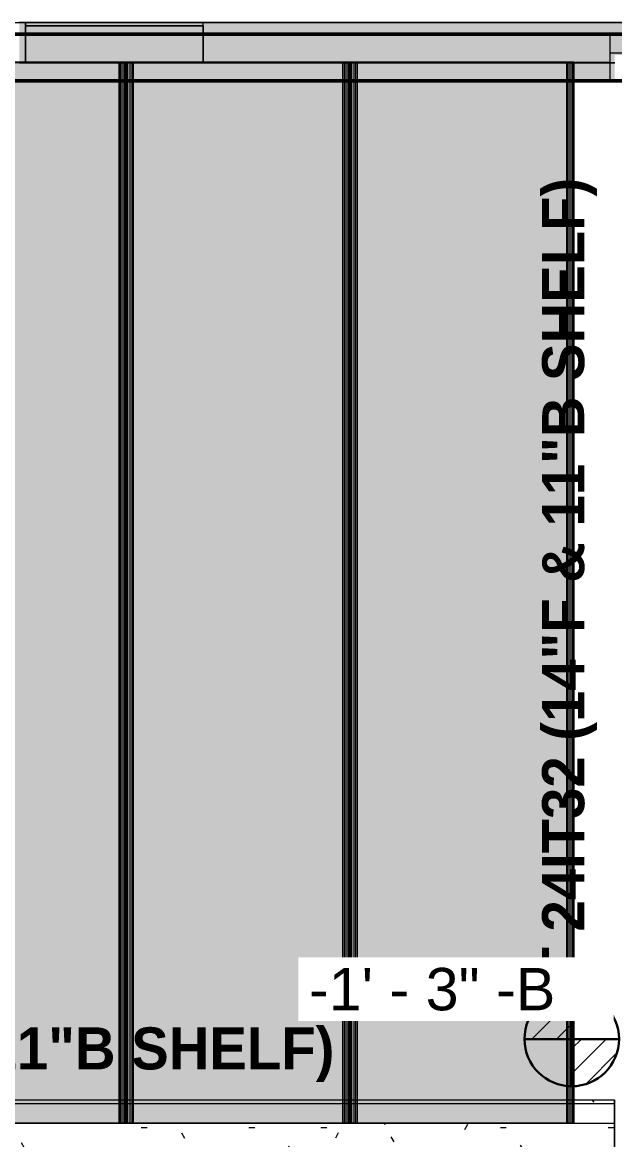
# Model space of a CAD drawing. Header units: inches. Extents: x -4126 to 2305, y -1116 to 12338.
# Drawn here: x -2312 to -2185.3, y 11850.7 to 12089.7 of the extents above; entities that cross this region are included whole.
import ezdxf

# ---------------------------------------------------------------- set-up
doc = ezdxf.new("R2010")
doc.units = ezdxf.units.IN
doc.header["$MEASUREMENT"] = 0
for name, color, linetype, lineweight in [('A-WALL', 113, 'Continuous', 13), ('G-ANNO-DIMS', 111, 'Continuous', 9), ('S-BEAM', 12, 'Continuous', 9), ('S-BEAM-IDEN', 2, 'Continuous', 30), ('S-FNDN', 32, 'Continuous', 13)]:
    doc.layers.add(name, color=color, linetype=linetype, lineweight=lineweight)
doc.styles.add('Arial_2', font='arial.ttf', dxfattribs={"height": 9.070866})
doc.styles.add('Century Gothic_B', font='GOTHICB.TTF', dxfattribs={"height": 9})
pattern_1 = [(135, (-22.859, -123.669), (-0.027577164, -0.027577164), [])]

# ---------------------------------------------------------------- blocks, each defined once
blk = doc.blocks.new('CTR - 1st Phase - Shell_rvt-1-FRAMING PLAN - 1ST FLOOR')
at = {"layer": 'A-WALL', "lineweight": 5, "transparency": 33554585}
h = blk.add_hatch(color=13, dxfattribs=at)
h.paths.add_polyline_path([(-2138.91, 12087.19), (-2105.45, 12087.19), (-2105.45, 12089.69), (-2138.91, 12089.69), (-2138.91, 12087.59)], flags=0)
h.paths.add_polyline_path([(-2484.14, 12087.19), (-2484.14, 12089.69), (-2519.41, 12089.69), (-2519.41, 12087.19)], flags=0)
h.paths.add_polyline_path([(-2176.94, 12087.19), (-2176.94, 12089.69), (-2273.31, 12089.69), (-2273.31, 12087.19), (-2181.03, 12087.19)], flags=0)
h.paths.add_polyline_path([(-2446.11, 12087.19), (-2407.34, 12087.19), (-2407.34, 12089.69), (-2446.11, 12089.69)], flags=0)
h.paths.add_polyline_path([(-2369.31, 12087.19), (-2348.79, 12087.19), (-2348.79, 12089.69), (-2369.31, 12089.69)], flags=0)
h.paths.add_polyline_path([(-2312.66, 12087.19), (-2311.34, 12087.19), (-2311.34, 12089.69), (-2312.66, 12089.69)], flags=0)
for points in [[(-2273.31, 12087.19), (-2273.31, 12089.69), (-2311.34, 12089.67), (-2311.34, 12087.19)], [(-2289.81, 12081.19), (-2273.31, 12081.19), (-2273.31, 12087.19), (-2311.34, 12087.19), (-2311.34, 12081.19), (-2289.85, 12081.19)], [(-2289.43, 12081.06), (-2289.43, 12081.19), (-2290.27, 12081.19), (-2290.27, 12081.06), (-2289.81, 12081.06)]]:
    blk.add_hatch(color=13, dxfattribs=at).paths.add_polyline_path(points, flags=0)
h = blk.add_hatch(color=13, dxfattribs=at)
h.paths.add_polyline_path([(-2138.91, 12081.06), (-2105.45, 12081.06), (-2105.45, 12087.19), (-2138.91, 12087.19), (-2138.91, 12082.68)], flags=0)
h.paths.add_polyline_path([(-2185.32, 12081.06), (-2185.32, 12082.68), (-2176.94, 12082.68), (-2176.94, 12087.19), (-2273.31, 12087.19), (-2273.31, 12081.19), (-2194.09, 12081.19), (-2194.09, 12081.06)], flags=0)
h.paths.add_polyline_path([(-2433.5, 12081.19), (-2407.34, 12081.19), (-2407.34, 12087.19), (-2446.11, 12087.19), (-2446.11, 12081.19), (-2433.54, 12081.19)], flags=0)
h.paths.add_polyline_path([(-2519.41, 12081.19), (-2484.14, 12081.19), (-2484.14, 12087.19), (-2519.41, 12087.19), (-2519.41, 12084.16)], flags=0)
h.paths.add_polyline_path([(-2349.87, 12081.19), (-2348.79, 12081.19), (-2348.79, 12087.19), (-2369.31, 12087.19), (-2369.31, 12081.19), (-2351.26, 12081.19)], flags=0)
h.paths.add_polyline_path([(-2312.66, 12081.19), (-2311.34, 12081.19), (-2311.34, 12087.19), (-2312.66, 12087.19), (-2312.66, 12085.26)], flags=0)
h = blk.add_hatch(color=13, dxfattribs=at)
h.paths.add_polyline_path([(-2348.79, 12081.06), (-2348.79, 12081.19), (-2369.31, 12081.19), (-2369.31, 12081.06), (-2349.87, 12081.06)], flags=0)
h.paths.add_polyline_path([(-2484.14, 12081.06), (-2484.14, 12081.19), (-2518.82, 12081.19), (-2518.82, 12081.06)], flags=0)
h.paths.add_polyline_path([(-2194.5, 12081.06), (-2194.5, 12081.19), (-2194.93, 12081.19), (-2194.93, 12081.06)], flags=0)
h.paths.add_polyline_path([(-2446.11, 12081.06), (-2434.74, 12081.06), (-2434.74, 12081.19), (-2446.11, 12081.19)], flags=0)
h.paths.add_polyline_path([(-2195.33, 12081.06), (-2195.33, 12081.19), (-2240.73, 12081.19), (-2240.73, 12081.06)], flags=0)
h.paths.add_polyline_path([(-2434.34, 12081.06), (-2433.91, 12081.06), (-2433.91, 12081.19), (-2434.34, 12081.19)], flags=0)
h.paths.add_polyline_path([(-2241.12, 12081.06), (-2241.12, 12081.19), (-2241.55, 12081.19), (-2241.55, 12081.06)], flags=0)
h.paths.add_polyline_path([(-2433.08, 12081.06), (-2432.65, 12081.06), (-2432.65, 12081.19), (-2433.08, 12081.19)], flags=0)
h.paths.add_polyline_path([(-2242.39, 12081.06), (-2242.39, 12081.19), (-2242.82, 12081.19), (-2242.82, 12081.06)], flags=0)
h.paths.add_polyline_path([(-2432.26, 12081.06), (-2407.34, 12081.06), (-2407.34, 12081.19), (-2432.26, 12081.19)], flags=0)
h.paths.add_polyline_path([(-2243.21, 12081.06), (-2243.21, 12081.19), (-2273.31, 12081.19), (-2273.31, 12081.06)], flags=0)
h.paths.add_polyline_path([(-2312.66, 12081.06), (-2311.34, 12081.1), (-2311.34, 12081.19), (-2312.66, 12081.19)], flags=0)
h = blk.add_hatch(color=13, dxfattribs=at)
h.paths.add_polyline_path([(-2243.21, 12081.06), (-2242.82, 12081.06), (-2242.82, 12081.19), (-2243.21, 12081.19)], flags=0)
h.paths.add_polyline_path([(-2240.73, 12081.06), (-2240.73, 12081.19), (-2241.12, 12081.19), (-2241.12, 12081.06)], flags=0)
h.paths.add_polyline_path([(-2434.74, 12081.06), (-2434.34, 12081.06), (-2434.34, 12081.19), (-2434.74, 12081.19)], flags=0)
h.paths.add_polyline_path([(-2194.93, 12081.06), (-2194.93, 12081.19), (-2195.33, 12081.19), (-2195.33, 12081.06)], flags=0)
h.paths.add_polyline_path([(-2432.65, 12081.06), (-2432.26, 12081.06), (-2432.26, 12081.19), (-2432.65, 12081.19)], flags=0)
h = blk.add_hatch(color=13, dxfattribs=at)
h.paths.add_polyline_path([(-2194.5, 12081.06), (-2194.09, 12081.06), (-2194.13, 12081.19), (-2194.5, 12081.19)], flags=0)
h.paths.add_polyline_path([(-2433.5, 12081.06), (-2433.08, 12081.06), (-2433.08, 12081.19), (-2433.91, 12081.19), (-2433.91, 12081.06), (-2433.54, 12081.06)], flags=0)
h.paths.add_polyline_path([(-2241.93, 12081.06), (-2241.55, 12081.06), (-2241.55, 12081.19), (-2242.39, 12081.19), (-2242.39, 12081.06), (-2241.97, 12081.06)], flags=0)
h = blk.add_hatch(color=13, dxfattribs=at)
h.paths.add_polyline_path([(-2291.09, 12081.06), (-2291.09, 12081.19), (-2311.34, 12081.19), (-2311.34, 12081.06)], flags=0)
h.paths.add_polyline_path([(-2273.31, 12081.06), (-2273.31, 12081.19), (-2288.61, 12081.19), (-2288.61, 12081.06)], flags=0)
h.paths.add_polyline_path([(-2289, 12081.06), (-2289, 12081.19), (-2289.43, 12081.19), (-2289.43, 12081.06)], flags=0)
h.paths.add_polyline_path([(-2290.27, 12081.06), (-2290.27, 12081.19), (-2290.7, 12081.19), (-2290.7, 12081.06)], flags=0)
h = blk.add_hatch(color=13, dxfattribs=at)
h.paths.add_polyline_path([(-2290.7, 12081.06), (-2290.7, 12081.19), (-2291.09, 12081.19), (-2291.09, 12081.06)], flags=0)
h.paths.add_polyline_path([(-2288.61, 12081.06), (-2288.61, 12081.19), (-2289, 12081.19), (-2289, 12081.06)], flags=0)
at = {"layer": 'A-WALL', "color": 33}
for p, q in [((-2369.31, 12089.69), (-2311.34, 12089.69)), ((-2311.34, 12089.69), (-2273.31, 12089.69)), ((-2273.31, 12089.69), (-2311.34, 12089.69)), ((-2311.34, 12089.67), (-2311.34, 12087.19)), ((-2311.34, 12088.94), (-2311.34, 12089.67)), ((-2273.31, 12088.94), (-2311.34, 12088.94)), ((-2311.34, 12088.94), (-2273.31, 12088.94)), ((-2311.34, 12087.19), (-2311.34, 12088.94)), ((-2273.31, 12089.69), (-2176.94, 12089.69)), ((-2273.31, 12088.94), (-2273.31, 12089.69)), ((-2273.31, 12087.19), (-2273.31, 12089.69)), ((-2273.31, 12088.94), (-2273.31, 12087.19)), ((-2311.34, 12087.19), (-2311.34, 12081.19)), ((-2311.34, 12081.19), (-2311.34, 12087.19)), ((-2273.31, 12087.19), (-2273.31, 12081.19)), ((-2273.31, 12081.19), (-2273.31, 12087.19)), ((-2311.34, 12081.06), (-2336.49, 12081.06)), ((-2311.34, 12081.19), (-2311.34, 12081.1)), ((-2311.34, 12081.1), (-2311.34, 12081.19)), ((-2311.34, 12081.06), (-2291.09, 12081.06)), ((-2291.09, 12081.06), (-2311.34, 12081.06)), ((-2290.7, 12081.06), (-2291.09, 12081.06)), ((-2290.7, 12081.06), (-2290.27, 12081.06)), ((-2290.27, 12081.06), (-2290.7, 12081.06)), ((-2289.89, 12081.06), (-2290.27, 12081.06)), ((-2289.43, 12081.06), (-2289.81, 12081.06)), ((-2289.43, 12081.06), (-2289, 12081.06)), ((-2289, 12081.06), (-2289.43, 12081.06)), ((-2288.61, 12081.06), (-2289, 12081.06)), ((-2288.61, 12081.06), (-2273.31, 12081.06)), ((-2273.31, 12081.06), (-2288.61, 12081.06)), ((-2273.31, 12081.19), (-2273.31, 12081.06)), ((-2273.31, 12081.06), (-2273.31, 12081.19)), ((-2243.21, 12081.06), (-2273.31, 12081.06)), ((-2242.39, 12081.06), (-2242.82, 12081.06)), ((-2241.12, 12081.06), (-2241.55, 12081.06)), ((-2195.33, 12081.06), (-2240.73, 12081.06)), ((-2194.5, 12081.06), (-2194.93, 12081.06)), ((-2185.32, 12081.06), (-2194.09, 12081.06))]:
    blk.add_line(p, q, dxfattribs=at)
at = {"layer": 'A-WALL', "color": 253}
for p, q in [((-2105.45, 12089.69), (-2312.66, 12089.69)), ((-2291.09, 12081.06), (-2290.7, 12081.06)), ((-2290.7, 12081.06), (-2291.09, 12081.06)), ((-2290.27, 12081.06), (-2289.89, 12081.06)), ((-2289.89, 12081.06), (-2290.27, 12081.06)), ((-2289.81, 12081.06), (-2289.43, 12081.06)), ((-2289.43, 12081.06), (-2289.81, 12081.06)), ((-2289, 12081.06), (-2288.61, 12081.06)), ((-2288.61, 12081.06), (-2289, 12081.06)), ((-2242.82, 12081.06), (-2243.21, 12081.06)), ((-2242.01, 12081.06), (-2242.39, 12081.06)), ((-2241.55, 12081.06), (-2241.93, 12081.06)), ((-2240.73, 12081.06), (-2241.12, 12081.06)), ((-2194.93, 12081.06), (-2195.33, 12081.06)), ((-2194.13, 12081.06), (-2194.5, 12081.06))]:
    blk.add_line(p, q, dxfattribs=at)
at = {"layer": 'A-WALL', "color": 23}
for p, q in [((-2311.34, 12089.69), (-2273.31, 12089.69)), ((-2291.09, 12081.06), (-2311.34, 12081.06)), ((-2290.27, 12081.06), (-2290.7, 12081.06)), ((-2289, 12081.06), (-2289.43, 12081.06)), ((-2273.31, 12081.06), (-2288.61, 12081.06))]:
    blk.add_line(p, q, dxfattribs=at)
at = {"layer": 'A-WALL', "color": 9}
for p, q in [((-2312.66, 12081.06), (-2291.09, 12081.06)), ((-2291.09, 12081.06), (-2290.7, 12081.06)), ((-2290.7, 12081.06), (-2289.89, 12081.06)), ((-2289.81, 12081.06), (-2289, 12081.06)), ((-2289, 12081.06), (-2288.61, 12081.06)), ((-2288.61, 12081.06), (-2243.21, 12081.06)), ((-2243.21, 12081.06), (-2242.82, 12081.06)), ((-2242.82, 12081.06), (-2242.01, 12081.06)), ((-2241.93, 12081.06), (-2241.12, 12081.06)), ((-2241.12, 12081.06), (-2240.73, 12081.06)), ((-2240.73, 12081.06), (-2195.33, 12081.06)), ((-2195.33, 12081.06), (-2194.93, 12081.06)), ((-2194.93, 12081.06), (-2194.13, 12081.06)), ((-2194.09, 12081.06), (-2185.32, 12081.06))]:
    blk.add_line(p, q, dxfattribs=at)
blk = doc.blocks.new('034100 - Precast Structural Concrete - Inverted Tee - IT 24IT36 _11_F _ 11_B SHELF_-1872068-FRAMING PLAN - 1ST FLOOR')
at = {"layer": 'S-BEAM'}
h = blk.add_hatch(dxfattribs=at)
h.set_pattern_fill('FP_9', color=256, style=0, pattern_type=2)
h.set_pattern_definition([(180, (-2336.762, 11847.189), (-30.72, -7.68), [1.267, -21.773, 1.267, -21.773, -122.88]), (180, (-2336.762, 11847.189), (-30.72, -7.68), [-46.08, 1.267, -44.813, 1.267, -21.773, -53.76]), (180, (-2336.762, 11847.189), (-30.72, -7.68), [-115.2, 1.267, -14.093, 1.267, -37.133]), (300, (-2348.282, 11843.349), (22.011075, -22.7643004), [1.267, -21.773, 1.267, -21.773, -122.88]), (300, (-2348.282, 11843.349), (22.011075, -22.7643004), [-46.08, 1.267, -44.813, 1.267, -21.773, -53.76]), (300, (-2348.282, 11843.349), (22.011075, -22.7643004), [-115.2, 1.267, -14.093, 1.267, -37.133]), (60, (-2352.122, 11827.989), (8.708925, 30.4443004), [1.267, -21.773, 1.267, -21.773, -122.88]), (60, (-2352.122, 11827.989), (8.708925, 30.4443004), [-46.08, 1.267, -44.813, 1.267, -21.773, -53.76]), (60, (-2352.122, 11827.989), (8.708925, 30.4443004), [-115.2, 1.267, -14.093, 1.267, -37.133])])
h.paths.add_polyline_path([(-151.42, 11.21), (-151.42, -11.21), (-142.67, -11.21), (-142.63, -7), (155.56, -7), (155.56, 7), (-142.67, 7), (-142.67, 11.21)], flags=0)
h = blk.add_hatch(dxfattribs=at)
h.set_pattern_fill('FP_10', color=256, style=0, pattern_type=2)
h.set_pattern_definition([(180, (-2336.762, 5974.488), (-30.72, -5.431), [1.267, -21.773, 1.267, -21.773, -122.88]), (180, (-2336.762, 5974.488), (-30.72, -5.431), [-46.08, 1.267, -44.813, 1.267, -21.773, -53.76]), (180, (-2336.762, 5974.488), (-30.72, -5.431), [-115.2, 1.267, -14.093, 1.267, -37.133]), (309.232, (-2348.282, 5971.773), (19.350573, -12.838379), [1.002, -17.213, 1.002, -114.358]), (309.232, (-2348.282, 5971.773), (19.350573, -12.838379), [-19.217, -17.213, 1.002, -35.428, -60.716]), (309.232, (-2348.282, 5971.773), (19.350573, -12.838379), [-72.859, 1.002, -17.213, 1.002, -41.499]), (309.232, (-2348.282, 5971.773), (19.350573, -12.838379), [-92.075, -11.141, 1.002, -29.356]), (50.768, (-2352.122, 5960.912), (11.3700044, 24.785848), [1.002, -17.213, 1.002, -114.358]), (50.768, (-2352.122, 5960.912), (11.3700044, 24.785848), [-19.217, -17.213, 1.002, -35.428, -60.716]), (50.768, (-2352.122, 5960.912), (11.3700044, 24.785848), [-72.859, 1.002, -17.213, 1.002, -41.499]), (50.768, (-2352.122, 5960.912), (11.3700044, 24.785848), [-92.075, -11.141, 1.002, -29.356])])
h.paths.add_polyline_path([(-151.42, -11.21), (-151.42, -12), (-142.67, -12), (-142.67, -11.21)], flags=0)
for p, q in [((-151.42, 11.21), (-151.42, -11.21)), ((-151.42, -7), (-151.42, 7)), ((-151.42, -12), (-151.42, -7)), ((155.57, -7), (-151.42, -7)), ((-142.67, -7), (-151.42, -7)), ((-142.26, -7), (-142.63, -7)), ((-141.83, -7), (-142.26, -7)), ((-141.43, -7), (-141.83, -7)), ((-96.03, -7), (-141.43, -7)), ((-95.64, -7), (-96.03, -7)), ((-95.21, -7), (-95.64, -7)), ((-94.83, -7), (-95.21, -7)), ((-94.38, -7), (-94.75, -7)), ((-93.95, -7), (-94.38, -7)), ((-93.55, -7), (-93.95, -7)), ((-48.15, -7), (-93.55, -7)), ((-47.76, -7), (-48.15, -7)), ((-47.33, -7), (-47.76, -7)), ((-46.95, -7), (-47.33, -7)), ((-46.49, -7), (-46.87, -7)), ((-46.06, -7), (-46.49, -7)), ((-45.67, -7), (-46.06, -7)), ((-0.27, -7), (-45.67, -7)), ((-151.42, -11.21), (-151.42, -12)), ((163.44, -11.21), (-151.42, -11.21)), ((163.44, -12), (-151.42, -12)), ((163.44, -12), (-151.42, -12))]:
    blk.add_line(p, q, dxfattribs=at)
blk = doc.blocks.new('034100 - Precast Structural Concrete - Solid Plank - 12_-V27-FRAMING PLAN - 1ST FLOOR')
at = {"layer": 'S-BEAM', "transparency": 33554483}
for points in [[(4, 23.9), (4, 23.94), (0.13, 23.9)], [(4, 23.52), (4, 23.9), (0.13, 23.9), (0.13, 23.52)], [(4, 23.09), (0.13, 23.09), (0.13, 22.7), (4, 22.7)], [(222, 23.9), (4, 23.9), (4, 23.52), (222, 23.52)], [(222, 23.09), (4, 23.09), (4, 22.7), (222, 22.7)], [(227, 23.9), (222, 23.9), (222, 23.52), (227, 23.52)], [(227, 23.09), (222, 23.09), (222, 22.7), (227, 22.7)], [(4, -22.7), (0.13, -22.7), (0.13, -23.09), (4, -23.09)], [(4, -23.52), (0.13, -23.52), (0.13, -23.9), (4, -23.9)], [(222, -22.7), (4, -22.7), (4, -23.09), (222, -23.09)], [(222, -23.52), (4, -23.52), (4, -23.9), (222, -23.9)], [(227, -23.09), (227, -22.7), (222, -22.7), (222, -23.09), (222.79, -23.09)], [(227, -23.52), (222, -23.52), (222, -23.9), (227, -23.9)]]:
    blk.add_hatch(color=256, dxfattribs=at).paths.add_polyline_path(points, flags=0)
h = blk.add_hatch(color=256, dxfattribs=at)
h.paths.add_polyline_path([(4, 1.13), (4, 22.7), (0.13, 22.7), (0.13, -22.7), (4, -22.7), (4, -2.31)], flags=0)
h.paths.add_polyline_path([(4, -23.09), (0.13, -23.09), (0.13, -23.52), (4, -23.52)], flags=0)
h.paths.add_polyline_path([(4, 23.52), (0.13, 23.52), (0.13, 23.09), (4, 23.09)], flags=0)
h = blk.add_hatch(color=256, dxfattribs=at)
h.paths.add_polyline_path([(222, -23.52), (222, -23.09), (4, -23.09), (4, -23.52), (136.1, -23.52)], flags=0)
h.paths.add_polyline_path([(222, 23.52), (4, 23.52), (4, 23.09), (222, 23.09)], flags=0)
h.paths.add_polyline_path([(222, 22.7), (4, 22.7), (4, -22.7), (222, -22.7), (222, -2.31)], flags=0)
h = blk.add_hatch(color=256, dxfattribs=at)
h.paths.add_polyline_path([(227, -2.31), (227, 22.7), (222, 22.7), (222, -22.7), (227, -22.7)], flags=0)
h.paths.add_polyline_path([(227, -23.09), (222, -23.09), (222, -23.52), (227, -23.52)], flags=0)
h.paths.add_polyline_path([(227, 23.09), (227, 23.52), (222, 23.52), (222, 23.09), (222.79, 23.09)], flags=0)
at = {"layer": 'S-BEAM'}
for p, q in [((0, 23.94), (0, 23.9)), ((0, 23.94), (4, 23.94)), ((4, 23.94), (222, 23.94)), ((222, 23.94), (227, 23.94)), ((227, 23.9), (227, 23.94)), ((0, 23.76), (0, 23.9)), ((0, 23.9), (0, 23.52)), ((0, 23.9), (4, 23.9)), ((0, 22.7), (0, 23.76)), ((0, 23.76), (4, 23.76)), ((0, 23.76), (4, 23.76)), ((0, 23.52), (0, -23.52)), ((0, 23.52), (4, 23.52)), ((0, 22.7), (0, 23.09)), ((0, 23.09), (0, 22.7)), ((0, 23.09), (4, 23.09)), ((0, 23.09), (4, 23.09)), ((0, 22.4), (0, 22.7)), ((0, 22.7), (4, 22.7)), ((0, -22.4), (0, 22.4)), ((0, 22.4), (4, 22.4)), ((4, 23.9), (222, 23.9)), ((4, 23.76), (222, 23.76)), ((4, 23.76), (222, 23.76)), ((4, 23.52), (222, 23.52)), ((4, 23.09), (222, 23.09)), ((4, 23.09), (222, 23.09)), ((4, 22.7), (222, 22.7)), ((4, 22.4), (222, 22.4)), ((222, 23.9), (227, 23.9)), ((222, 23.76), (227, 23.76)), ((222, 23.76), (227, 23.76)), ((222, 23.52), (227, 23.52)), ((222, 23.09), (227, 23.09)), ((222, 23.09), (227, 23.09)), ((222, 22.7), (227, 22.7)), ((222, 22.4), (227, 22.4)), ((227, 23.52), (227, 23.9)), ((227, 23.9), (227, 23.76)), ((227, 23.76), (227, 23.52)), ((227, -23.52), (227, 23.52)), ((227, 23.52), (227, 22.7)), ((227, 22.7), (227, 23.09)), ((227, 23.09), (227, 22.7)), ((227, 22.7), (227, 22.4)), ((227, 22.4), (227, -22.4)), ((0, -22.7), (0, -22.4)), ((0, -22.4), (4, -22.4)), ((0, -23.76), (0, -22.7)), ((0, -22.7), (0, -23.09)), ((0, -23.09), (0, -22.7)), ((0, -22.7), (4, -22.7)), ((0, -23.09), (4, -23.09)), ((0, -23.09), (4, -23.09)), ((0, -23.52), (0, -23.9)), ((4, -23.52), (0, -23.52)), ((0, -23.9), (0, -23.76)), ((4, -23.76), (0, -23.76)), ((0, -23.76), (4, -23.76)), ((0, -23.9), (0, -23.94)), ((0, -23.9), (4, -23.9)), ((4, -22.4), (222, -22.4)), ((4, -22.7), (222, -22.7)), ((4, -23.09), (222, -23.09)), ((4, -23.09), (222, -23.09)), ((222, -23.52), (4, -23.52)), ((222, -23.76), (4, -23.76)), ((4, -23.76), (222, -23.76)), ((4, -23.9), (222, -23.9)), ((222, -22.4), (227, -22.4)), ((222, -22.7), (227, -22.7)), ((222, -23.09), (227, -23.09)), ((222, -23.09), (227, -23.09)), ((227, -23.52), (222, -23.52)), ((227, -23.76), (222, -23.76)), ((222, -23.76), (227, -23.76)), ((222, -23.9), (227, -23.9)), ((227, -22.4), (227, -22.7)), ((227, -22.7), (227, -23.09)), ((227, -23.09), (227, -22.7)), ((227, -22.7), (227, -23.52)), ((227, -23.52), (227, -23.76)), ((227, -23.9), (227, -23.52)), ((227, -23.76), (227, -23.9)), ((227, -23.94), (227, -23.9)), ((0, -23.94), (4, -23.94)), ((4, -23.94), (222, -23.94)), ((222, -23.94), (227, -23.94))]:
    blk.add_line(p, q, dxfattribs=at)
blk = doc.blocks.new('034100 - Precast Structural Concrete - Solid Plank - 12_-V28-FRAMING PLAN - 1ST FLOOR')
at = {"layer": 'S-BEAM', "transparency": 33554483}
for points in [[(222, 23.9), (222, 23.94), (136.1, 23.9)], [(4, 23.52), (4, 23.9), (0.13, 23.9), (0.13, 23.52)], [(4, 23.09), (0.13, 23.09), (0.13, 22.7), (4, 22.7)], [(222, 23.52), (222, 23.9), (4, 23.9), (4, 23.52), (136.1, 23.52)], [(222, 23.09), (4, 23.09), (4, 22.7), (222, 22.7)], [(227, 23.9), (222, 23.9), (222, 23.52), (227, 23.52)], [(227, 23.09), (222, 23.09), (222, 22.7), (227, 22.7)], [(4, -22.7), (0.13, -22.7), (0.13, -23.09), (4, -23.09)], [(4, -23.52), (0.13, -23.52), (0.13, -23.9), (4, -23.9)], [(222, -22.7), (4, -22.7), (4, -23.09), (222, -23.09)], [(222, -23.52), (4, -23.52), (4, -23.9), (222, -23.9)], [(227, -22.7), (222, -22.7), (222, -23.09), (227, -23.09)], [(227, -23.52), (222, -23.52), (222, -23.9), (227, -23.9)]]:
    blk.add_hatch(color=256, dxfattribs=at).paths.add_polyline_path(points, flags=0)
h = blk.add_hatch(color=256, dxfattribs=at)
h.paths.add_polyline_path([(4, 22.7), (0.13, 22.7), (0.13, -22.7), (4, -22.7), (4, -7.4)], flags=0)
h.paths.add_polyline_path([(4, 23.52), (0.13, 23.52), (0.13, 23.09), (4, 23.09)], flags=0)
h.paths.add_polyline_path([(4, -23.09), (0.13, -23.09), (0.13, -23.52), (4, -23.52)], flags=0)
h = blk.add_hatch(color=256, dxfattribs=at)
h.paths.add_polyline_path([(222, -23.52), (222, -23.09), (4, -23.09), (4, -23.52), (136.1, -23.52)], flags=0)
h.paths.add_polyline_path([(222, 23.09), (222, 23.52), (4, 23.52), (4, 23.09), (136.1, 23.09)], flags=0)
h.paths.add_polyline_path([(222, 22.7), (4, 22.7), (4, -22.7), (222, -22.7)], flags=0)
h = blk.add_hatch(color=256, dxfattribs=at)
h.paths.add_polyline_path([(227, -23.52), (227, -23.09), (222, -23.09), (222, -23.52), (222.79, -23.52)], flags=0)
h.paths.add_polyline_path([(227, 23.09), (227, 23.52), (222, 23.52), (222, 23.09), (222.79, 23.09)], flags=0)
h.paths.add_polyline_path([(227, 22.7), (222, 22.7), (222, -22.7), (227, -22.7), (227, 17.34)], flags=0)
at = {"layer": 'S-BEAM'}
for p, q in [((0, 23.94), (0, 23.9)), ((0, 23.94), (4, 23.94)), ((4, 23.94), (222, 23.94)), ((222, 23.94), (227, 23.94)), ((227, 23.9), (227, 23.94)), ((0, 23.76), (0, 23.9)), ((0, 23.9), (0, 23.52)), ((0, 23.9), (4, 23.9)), ((0, 22.7), (0, 23.76)), ((0, 23.76), (4, 23.76)), ((0, 23.76), (4, 23.76)), ((0, 23.52), (0, -23.52)), ((0, 23.52), (4, 23.52)), ((0, 22.7), (0, 23.09)), ((0, 23.09), (0, 22.7)), ((0, 23.09), (4, 23.09)), ((0, 23.09), (4, 23.09)), ((0, 22.4), (0, 22.7)), ((0, 22.7), (4, 22.7)), ((0, -22.4), (0, 22.4)), ((0, 22.4), (4, 22.4)), ((4, 23.9), (222, 23.9)), ((4, 23.76), (222, 23.76)), ((4, 23.76), (222, 23.76)), ((4, 23.52), (222, 23.52)), ((4, 23.09), (222, 23.09)), ((4, 23.09), (222, 23.09)), ((4, 22.7), (222, 22.7)), ((4, 22.4), (222, 22.4)), ((222, 23.9), (227, 23.9)), ((222, 23.76), (227, 23.76)), ((222, 23.76), (227, 23.76)), ((222, 23.52), (227, 23.52)), ((222, 23.09), (227, 23.09)), ((222, 23.09), (227, 23.09)), ((222, 22.7), (227, 22.7)), ((222, 22.4), (227, 22.4)), ((227, 23.52), (227, 23.9)), ((227, 23.9), (227, 23.76)), ((227, 23.76), (227, 23.52)), ((227, -23.52), (227, 23.52)), ((227, 23.52), (227, 22.7)), ((227, 22.7), (227, 23.09)), ((227, 23.09), (227, 22.7)), ((227, 22.7), (227, 22.4)), ((227, 22.4), (227, -22.4)), ((0, -22.7), (0, -22.4)), ((0, -22.4), (4, -22.4)), ((0, -23.76), (0, -22.7)), ((0, -22.7), (0, -23.09)), ((0, -23.09), (0, -22.7)), ((0, -22.7), (4, -22.7)), ((0, -23.09), (4, -23.09)), ((0, -23.09), (4, -23.09)), ((0, -23.52), (0, -23.9)), ((4, -23.52), (0, -23.52)), ((0, -23.9), (0, -23.76)), ((4, -23.76), (0, -23.76)), ((0, -23.76), (4, -23.76)), ((0, -23.9), (0, -23.94)), ((0, -23.9), (4, -23.9)), ((4, -22.4), (222, -22.4)), ((4, -22.7), (222, -22.7)), ((4, -23.09), (222, -23.09)), ((4, -23.09), (222, -23.09)), ((222, -23.52), (4, -23.52)), ((222, -23.76), (4, -23.76)), ((4, -23.76), (222, -23.76)), ((4, -23.9), (222, -23.9)), ((222, -22.4), (227, -22.4)), ((222, -22.7), (227, -22.7)), ((222, -23.09), (227, -23.09)), ((222, -23.09), (227, -23.09)), ((227, -23.52), (222, -23.52)), ((227, -23.76), (222, -23.76)), ((222, -23.76), (227, -23.76)), ((222, -23.9), (227, -23.9)), ((227, -22.4), (227, -22.7)), ((227, -22.7), (227, -23.09)), ((227, -23.09), (227, -22.7)), ((227, -22.7), (227, -23.52)), ((227, -23.52), (227, -23.76)), ((227, -23.9), (227, -23.52)), ((227, -23.76), (227, -23.9)), ((227, -23.94), (227, -23.9)), ((0, -23.94), (4, -23.94)), ((4, -23.94), (222, -23.94)), ((222, -23.94), (227, -23.94))]:
    blk.add_line(p, q, dxfattribs=at)
blk = doc.blocks.new('034100 - Precast Structural Concrete - Solid Plank - 12_-V29-FRAMING PLAN - 1ST FLOOR')
at = {"layer": 'S-BEAM', "transparency": 33554483}
for points in [[(222, 23.9), (222, 23.94), (136.1, 23.9)], [(4, 23.52), (4, 23.9), (0.13, 23.9), (0.13, 23.52)], [(4, 23.09), (0.13, 23.09), (0.13, 22.7), (4, 22.7)], [(222, 23.52), (222, 23.9), (4, 23.9), (4, 23.52), (136.1, 23.52)], [(222, 23.09), (4, 23.09), (4, 22.7), (222, 22.7)], [(227, 23.9), (222, 23.9), (222, 23.52), (227, 23.52)], [(227, 23.09), (222, 23.09), (222, 22.7), (227, 22.7)], [(4, -22.7), (0.13, -22.7), (0.13, -23.09), (4, -23.09)], [(4, -23.9), (4, -23.52), (0.13, -23.52), (0.13, -23.9)], [(222, -22.7), (4, -22.7), (4, -23.09), (222, -23.09)], [(222, -23.52), (4, -23.52), (4, -23.9), (222, -23.9)], [(222, -23.94), (222, -23.9), (136.1, -23.94)], [(227, -23.09), (227, -22.7), (222, -22.7), (222, -23.09), (222.79, -23.09)], [(227, -23.52), (222, -23.52), (222, -23.9), (227, -23.9)]]:
    blk.add_hatch(color=256, dxfattribs=at).paths.add_polyline_path(points, flags=0)
h = blk.add_hatch(color=256, dxfattribs=at)
h.paths.add_polyline_path([(4, -22.7), (4, 22.7), (0.13, 22.7), (0.13, -22.7)], flags=0)
h.paths.add_polyline_path([(4, -23.09), (0.13, -23.09), (0.13, -23.52), (4, -23.52)], flags=0)
h.paths.add_polyline_path([(4, 23.52), (0.13, 23.52), (0.13, 23.09), (4, 23.09)], flags=0)
h = blk.add_hatch(color=256, dxfattribs=at)
h.paths.add_polyline_path([(222, -23.52), (222, -23.09), (4, -23.09), (4, -23.52), (136.1, -23.52)], flags=0)
h.paths.add_polyline_path([(222, 23.09), (222, 23.52), (4, 23.52), (4, 23.09), (136.1, 23.09)], flags=0)
h.paths.add_polyline_path([(222, 22.7), (4, 22.7), (4, -22.7), (222, -22.7)], flags=0)
h = blk.add_hatch(color=256, dxfattribs=at)
h.paths.add_polyline_path([(227, -22.7), (227, 22.7), (222, 22.7), (222, -22.7), (222.79, -22.7)], flags=0)
h.paths.add_polyline_path([(227, -23.52), (227, -23.09), (222, -23.09), (222, -23.52), (222.79, -23.52)], flags=0)
h.paths.add_polyline_path([(227, 23.09), (227, 23.52), (222, 23.52), (222, 23.09), (222.79, 23.09)], flags=0)
at = {"layer": 'S-BEAM'}
for p, q in [((0, 23.94), (0, 23.9)), ((0, 23.94), (4, 23.94)), ((4, 23.94), (222, 23.94)), ((222, 23.94), (227, 23.94)), ((227, 23.9), (227, 23.94)), ((0, 23.76), (0, 23.9)), ((0, 23.9), (0, 23.52)), ((0, 23.9), (4, 23.9)), ((0, 22.7), (0, 23.76)), ((0, 23.76), (4, 23.76)), ((0, 23.76), (4, 23.76)), ((0, 23.52), (0, -23.52)), ((0, 23.52), (4, 23.52)), ((0, 22.7), (0, 23.09)), ((0, 23.09), (0, 22.7)), ((0, 23.09), (4, 23.09)), ((0, 23.09), (4, 23.09)), ((0, 22.4), (0, 22.7)), ((0, 22.7), (4, 22.7)), ((0, -22.4), (0, 22.4)), ((0, 22.4), (4, 22.4)), ((4, 23.9), (222, 23.9)), ((4, 23.76), (222, 23.76)), ((4, 23.76), (222, 23.76)), ((4, 23.52), (222, 23.52)), ((4, 23.09), (222, 23.09)), ((4, 23.09), (222, 23.09)), ((4, 22.7), (222, 22.7)), ((4, 22.4), (222, 22.4)), ((222, 23.9), (227, 23.9)), ((222, 23.76), (227, 23.76)), ((222, 23.76), (227, 23.76)), ((222, 23.52), (227, 23.52)), ((222, 23.09), (227, 23.09)), ((222, 23.09), (227, 23.09)), ((222, 22.7), (227, 22.7)), ((222, 22.4), (227, 22.4)), ((227, 23.52), (227, 23.9)), ((227, 23.9), (227, 23.76)), ((227, 23.76), (227, 23.52)), ((227, -23.52), (227, 23.52)), ((227, 23.52), (227, 22.7)), ((227, 22.7), (227, 23.09)), ((227, 23.09), (227, 22.7)), ((227, 22.7), (227, 22.4)), ((227, 22.4), (227, -22.4)), ((0, -22.7), (0, -22.4)), ((0, -22.4), (4, -22.4)), ((0, -23.76), (0, -22.7)), ((0, -22.7), (0, -23.09)), ((0, -23.09), (0, -22.7)), ((0, -22.7), (4, -22.7)), ((0, -23.09), (4, -23.09)), ((0, -23.09), (4, -23.09)), ((0, -23.52), (0, -23.9)), ((4, -23.52), (0, -23.52)), ((0, -23.9), (0, -23.76)), ((4, -23.76), (0, -23.76)), ((0, -23.76), (4, -23.76)), ((0, -23.9), (0, -23.94)), ((0, -23.9), (4, -23.9)), ((4, -22.4), (222, -22.4)), ((4, -22.7), (222, -22.7)), ((4, -23.09), (222, -23.09)), ((4, -23.09), (222, -23.09)), ((222, -23.52), (4, -23.52)), ((222, -23.76), (4, -23.76)), ((4, -23.76), (222, -23.76)), ((4, -23.9), (222, -23.9)), ((222, -22.4), (227, -22.4)), ((222, -22.7), (227, -22.7)), ((222, -23.09), (227, -23.09)), ((222, -23.09), (227, -23.09)), ((227, -23.52), (222, -23.52)), ((227, -23.76), (222, -23.76)), ((222, -23.76), (227, -23.76)), ((222, -23.9), (227, -23.9)), ((227, -22.4), (227, -22.7)), ((227, -22.7), (227, -23.09)), ((227, -23.09), (227, -22.7)), ((227, -22.7), (227, -23.52)), ((227, -23.52), (227, -23.76)), ((227, -23.9), (227, -23.52)), ((227, -23.76), (227, -23.9)), ((227, -23.94), (227, -23.9)), ((0, -23.94), (4, -23.94)), ((4, -23.94), (222, -23.94)), ((222, -23.94), (227, -23.94))]:
    blk.add_line(p, q, dxfattribs=at)
blk = doc.blocks.new('Spot Elevations - Símbolo de cota horizontal-V293-FRAMING PLAN - 1ST FLOOR')
at = {"layer": 'G-ANNO-DIMS'}
h = blk.add_hatch(dxfattribs=at)
h.set_pattern_fill('FP_98', color=256, style=0, pattern_type=2)
h.set_pattern_definition(pattern_1)
edge = h.paths.add_edge_path(flags=0)
edge.add_arc((0, 0), 0.1053, 0, 90, ccw=False)
edge.add_line((0.1053, 0), (0, 0))
edge.add_line((0, 0), (0, 0.1053))
h = blk.add_hatch(dxfattribs=at)
h.set_pattern_fill('FP_98', color=256, style=0, pattern_type=2)
h.set_pattern_definition(pattern_1)
edge = h.paths.add_edge_path(flags=0)
edge.add_arc((0, 0), 0.1053, 0, 90, ccw=False)
edge.add_line((0.1053, 0), (0, 0))
edge.add_line((0, 0), (0, 0.1053))
h = blk.add_hatch(dxfattribs=at)
h.set_pattern_fill('FP_98', color=256, style=0, pattern_type=2)
h.set_pattern_definition(pattern_1)
edge = h.paths.add_edge_path(flags=0)
edge.add_arc((0, 0), 0.1053, 180, 270, ccw=False)
edge.add_line((-0.1053, 0), (0, 0))
edge.add_line((0, 0), (0, -0.1053))
h = blk.add_hatch(dxfattribs=at)
h.set_pattern_fill('FP_98', color=256, style=0, pattern_type=2)
h.set_pattern_definition(pattern_1)
edge = h.paths.add_edge_path(flags=0)
edge.add_arc((0, 0), 0.1053, 180, 270, ccw=False)
edge.add_line((-0.1053, 0), (0, 0))
edge.add_line((0, 0), (0, -0.1053))
at = {"layer": 'G-ANNO-DIMS', "lineweight": 30}
for p, q in [((0, 0.1053), (0, 0)), ((0, 0), (-0.1053, 0)), ((0, 0), (0.1053, 0)), ((0, -0.1053), (0, 0))]:
    blk.add_line(p, q, dxfattribs=at)
blk.add_circle((0, 0), 0.1053, dxfattribs=at)
for start, end in [(360, 90), (180, 270)]:
    blk.add_arc((0, 0), 0.1053, start, end, dxfattribs=at)

msp = doc.modelspace()

# ---------------------------------------------------------------- hatches: boundary and pattern name
at = {"layer": 'S-FNDN', "transparency": 33554483}
h = msp.add_hatch(color=256, dxfattribs=at)
h.paths.add_polyline_path([(-3823.199, 12077.189), (-3822.072, 12077.189), (-3822.072, 12081.064), (-3823.199, 12081.064)], flags=0)
h.paths.add_polyline_path([(-2194.088, 12077.189), (-2185.324, 12077.189), (-2185.324, 12081.064), (-2194.088, 12081.064)], flags=0)
h.paths.add_polyline_path([(-2528.324, 12077.189), (-2528.324, 12081.064), (-2632.324, 12081.064), (-2632.324, 12077.189), (-2586.236, 12077.189)], flags=0)
h.paths.add_polyline_path([(-1953.324, 12080.689), (-1953.324, 12087.189), (-2096.824, 12087.189), (-2096.824, 12080.689)], flags=0)
h.paths.add_polyline_path([(-2161.324, 12080.689), (-2105.449, 12080.689), (-2105.449, 12081.064), (-2161.324, 12081.064)], flags=0)

# ---------------------------------------------------------------- linework, layer by layer
at = {"layer": 'S-FNDN', "lineweight": 50}
for p, q in [((-3829.324, 12087.189), (-1943.324, 12087.189)), ((-1953.324, 12077.189), (-3819.324, 12077.189))]:
    msp.add_line(p, q, dxfattribs=at)
at = {"layer": 'S-FNDN'}
for p, q in [((-2186.324, 12077.189), (-2186.324, 12087.189)), ((-2186.324, 12083.189), (-2160.324, 12083.189)), ((-3823.324, 12081.189), (-2186.324, 12081.189))]:
    msp.add_line(p, q, dxfattribs=at)

# ---------------------------------------------------------------- block references
at = {"lineweight": 5}
msp.add_blockref('CTR - 1st Phase - Shell_rvt-1-FRAMING PLAN - 1ST FLOOR', (0, 0), dxfattribs=at)
at = {"layer": 'G-ANNO-DIMS', "lineweight": 30, "extrusion": (0, 0, -1), "xscale": 95.99999999999994, "yscale": 95.99999999999994, "zscale": 95.99999999999994}
msp.add_blockref('Spot Elevations - Símbolo de cota horizontal-V293-FRAMING PLAN - 1ST FLOOR', (2194.504, 11872.219), dxfattribs=at)
at = {"layer": 'S-BEAM'}
for name, p, rotation in [('034100 - Precast Structural Concrete - Solid Plank - 12_-V27-FRAMING PLAN - 1ST FLOOR', (-2313.792, 12081.189), 270.0000000000003), ('034100 - Precast Structural Concrete - Solid Plank - 12_-V28-FRAMING PLAN - 1ST FLOOR', (-2265.91, 12081.189), 270.0000000000003), ('034100 - Precast Structural Concrete - Solid Plank - 12_-V29-FRAMING PLAN - 1ST FLOOR', (-2218.028, 12081.189), 270.0000000000003), ('034100 - Precast Structural Concrete - Inverted Tee - IT 24IT36 _11_F _ 11_B SHELF_-1872068-FRAMING PLAN - 1ST FLOOR', (-2336.762, 11847.189), 180)]:
    msp.add_blockref(name, p, dxfattribs=dict(at, rotation=rotation))

# ---------------------------------------------------------------- texts
at = {"layer": 'S-BEAM-IDEN', "lineweight": 9, "insert": (-2200.842, 11881.172), "char_height": 9, "width": 203.01, "attachment_point": 1, "rotation": 90, "style": 'Century Gothic_B'}
msp.add_mtext('IT 24IT32 (14"F & 11"B SHELF)', dxfattribs=at)
at = {"layer": 'S-BEAM-IDEN', "lineweight": 9, "insert": (-2420.529, 11874.707), "char_height": 9, "width": 203.01, "attachment_point": 1, "style": 'Century Gothic_B'}
msp.add_mtext('IT 24IT36 (11"F & 11"B SHELF)', dxfattribs=at)

# ---------------------------------------------------------------- next in the draw order: texts
at = {"layer": 'G-ANNO-DIMS', "insert": (-2250.694, 11887.422), "char_height": 9.07087, "width": 62.85656, "attachment_point": 1, "line_spacing_factor": 0.941778, "style": 'Arial_2', "bg_fill": 3, "box_fill_scale": 1.25, "bg_fill_color": 256, "bg_fill_true_color": 13158600, "bg_fill_transparency": 0}
msp.add_mtext('-1\' - 3" -B', dxfattribs=at)

doc.saveas('drawing.dxf')
